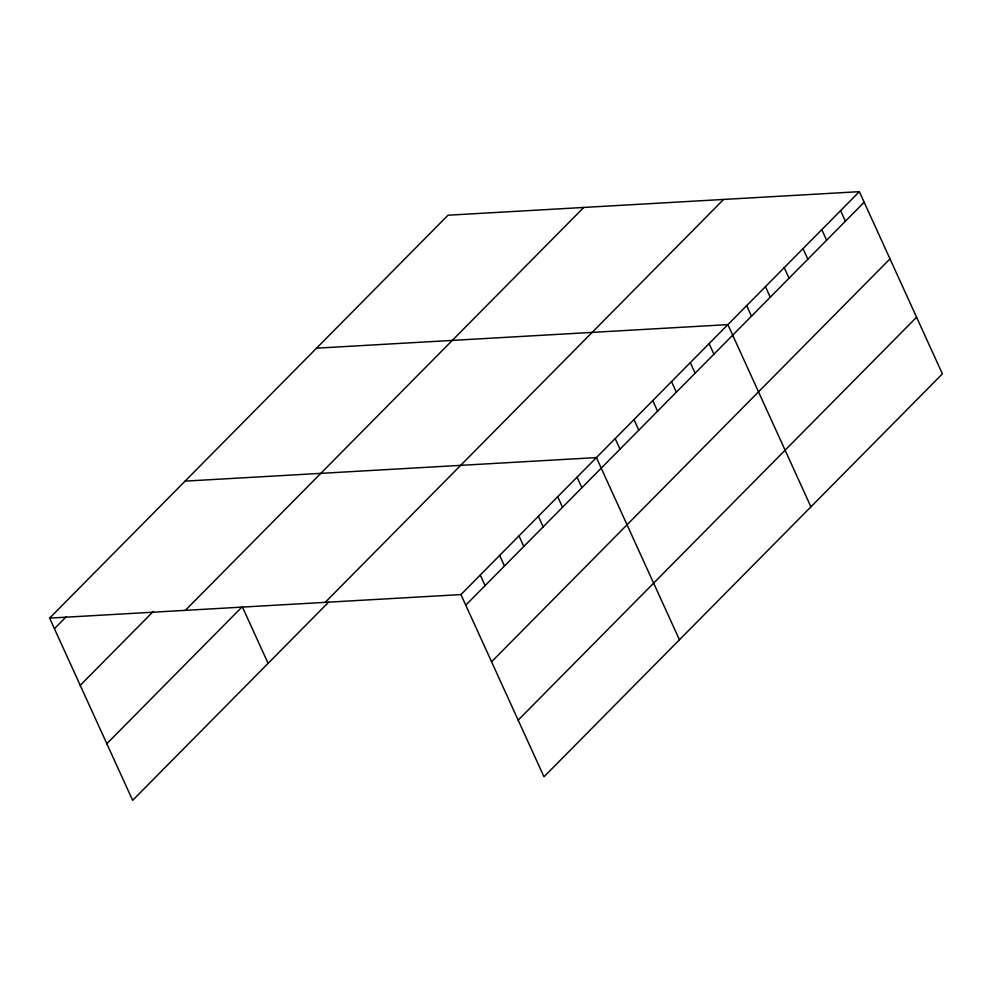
<?xml version="1.0" encoding="UTF-8"?>
<svg xmlns="http://www.w3.org/2000/svg" width="992" height="992" viewBox="0 0 992 992"><rect width="100%" height="100%" fill="white"/><g stroke="black" fill="none" stroke-linecap="round" stroke-linejoin="round"><path stroke-width="1.49" d="M49.6 618.128L448.024 215.214L859.357 191.667L942.4 373.872L543.976 776.786L460.945 594.58L49.6 618.128L132.643 800.333L328.625 602.144M54.424 628.705L66.241 616.739M80.228 685.348L153.338 611.407M185.343 610.353L583.767 207.44M106.826 743.702L242.284 606.707L268.1 663.35M325.202 602.342L723.614 199.429M460.945 594.58L859.357 191.667M465.756 605.157L864.181 202.232M491.573 661.788L889.998 258.875M518.171 720.142L916.583 317.229M316.547 348.18L727.88 324.62L810.923 506.838M185.058 481.132L596.403 457.585L679.446 639.803M840.584 210.651L845.395 221.228M821.798 229.648L826.621 240.225M803.012 248.645L807.835 259.222M784.226 267.642L789.049 278.219M765.452 286.638L770.263 297.216M746.666 305.623L751.49 316.2M709.094 343.616L713.918 354.194M690.32 362.613L695.132 373.19M671.534 381.61L676.358 392.187M652.748 400.607L657.572 411.172M633.975 419.591L638.786 430.168M615.189 438.588L620.012 449.165M577.046 477.152L581.87 487.729M557.702 496.719L562.526 507.296M538.346 516.299L543.17 526.876M519.002 535.866L523.813 546.443M499.646 555.433L504.469 566.01M480.289 575L485.113 585.578"/></g></svg>
